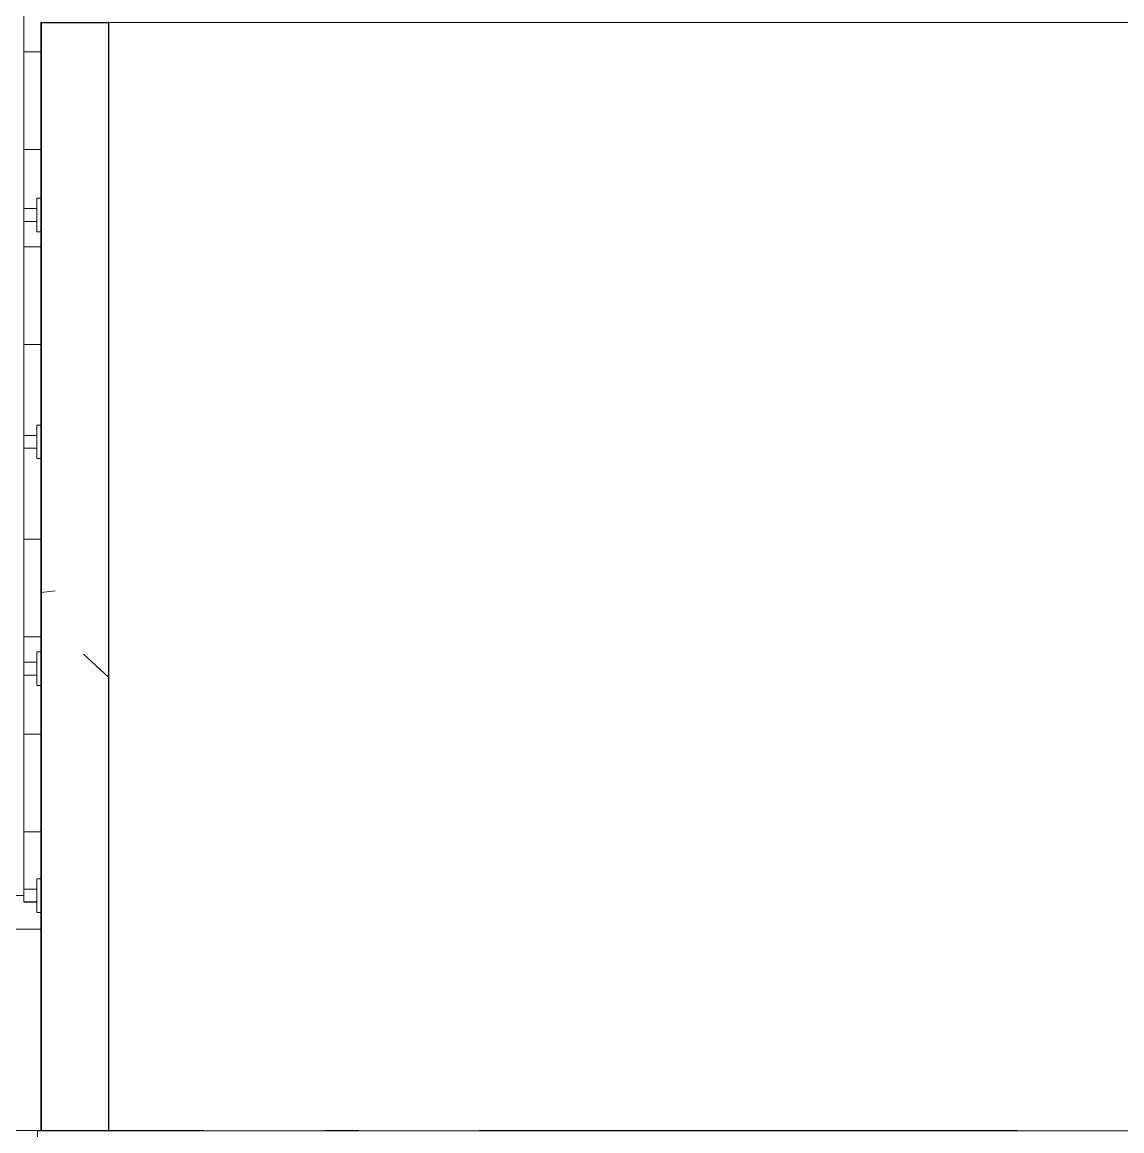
# Model space of a CAD drawing. Header units: metres. Extents: x -55 to 260, y -121 to 64.
# Drawn here: x 5.655 to 8.925, y 15.24 to 18.538 of the extents above; entities that cross this region are included whole.
import ezdxf

# ---------------------------------------------------------------- set-up
doc = ezdxf.new("R2010")
doc.units = ezdxf.units.M
doc.linetypes.add('01_Grid', pattern=[2.32, 1.6, -0.36, 0, -0.36])
for name, color, linetype, lineweight in [('0-1', 7, 'Continuous', 5), ('03EJES-1', 1, '01_Grid', 5), ('06MUR-1', 253, 'Continuous', 5), ('06MUR-2', 53, 'Continuous', 25), ('06MUREXT-1', 9, 'Continuous', 15), ('13CIVERT-1', 253, 'Continuous', 5), ('46BANQ-1', 253, 'Continuous', 5), ('55BARANDAL-1', 253, 'Continuous', 5), ('70LINEA-1', 254, 'Continuous', 5), ('70LINEA_0_25-1', 9, 'Continuous', 15)]:
    doc.layers.add(name, color=color, linetype=linetype, lineweight=lineweight)
pattern_1 = [(50, (0, 0), (2.9148, -0.25534), [0.3048, -3.353]), (355, (0, 0), (-0.5639, 3.0568), [0.24384, -2.682]), (100.451, (0.243, -0.0213), (2.35075, 2.8019), [0.25904, -2.849]), (46.184, (0, 0.8128), (4.33666, -0.6728), [0.4572, -5.029]), (96.636, (0.3614, 0.7567), (3.798, 3.9584), [0.3886, -4.274]), (351.184, (0, 0.813), (3.7986, 3.9586), [0.3658, -4.023]), (21, (0.4064, 0.6096), (2.42556, -1.63645), [0.3048, -3.353]), (326, (0.4064, 0.6096), (0.98876, 2.9469), [0.24384, -2.682]), (71.451, (0.6086, 0.4733), (3.4144, 1.31093), [0.25904, -2.849]), (37.5, (0, 0), (0.04956, 1.3527), [0.13411, -2.516, 0.13411, -2.589, -2.692]), (37.5, (0, 0), (0.04956, 1.3527), [-5.373, 0.1341, -2.558]), (7.5, (0, 0), (1.06888, 1.60323), [0.13411, -1.418, 0.13411, -2.455, -1.026]), (7.5, (0, 0), (1.06888, 1.60323), [-4.141, 0.1341, -0.89205]), (327.5, (-0.9063, 0), (2.169315, -0.091976), [0.13411, -0.88189, 0.13411, -3.036, -4.206]), (327.5, (-0.9063, 0), (2.169315, -0.091976), [-4.186, 0.1341, -4.072]), (317.5, (-1.313, 0), (2.3703, 0.40642), [0.13411, -1.187, 0.13411, -1.971, -2.987]), (317.5, (-1.313, 0), (2.3703, 0.40642), [-3.426, 0.1341, -2.853])]

# ---------------------------------------------------------------- blocks, each defined once
blk = doc.blocks.new('Handrail Type - Handrail_Internal_-7165883-A1 _ A700')
at = {"layer": '55BARANDAL-1'}
for p, q in [((5.6211, 18.6399), (5.6211, 15.9399)), ((5.6352, 18.6399), (5.6402, 18.6399)), ((5.6592, 15.9399), (5.6592, 18.6399)), ((5.6402, 15.9399), (5.6352, 15.9399))]:
    blk.add_line(p, q, dxfattribs=at)
at = {"layer": '55BARANDAL-1', "flags": 128}
for points in [[(5.6211, 18.6399), (5.6217, 18.6399), (5.6237, 18.6399), (5.6267, 18.6399), (5.6306, 18.6399), (5.6352, 18.6399)], [(5.6402, 18.6399), (5.6451, 18.6399), (5.6497, 18.6399), (5.6536, 18.6399), (5.6566, 18.6399), (5.6586, 18.6399), (5.6592, 18.6399)], [(5.6352, 15.9399), (5.6306, 15.9399), (5.6267, 15.9399), (5.6237, 15.9399), (5.6217, 15.9399), (5.6211, 15.9399)], [(5.6592, 15.9399), (5.6586, 15.9399), (5.6566, 15.9399), (5.6536, 15.9399), (5.6497, 15.9399), (5.6451, 15.9399), (5.6402, 15.9399)]]:
    blk.add_lwpolyline(points, dxfattribs=at)
blk = doc.blocks.new('Handrail Type - Handrail_Internal_-V39-A1 _ A700')
at = {"layer": '55BARANDAL-1'}
for p, q in [((5.6211, 18.6399), (5.6211, 15.9399)), ((5.6592, 18.6228), (5.6592, 17.9814)), ((5.6592, 17.9478), (5.6592, 17.3064)), ((5.6592, 17.2728), (5.6592, 16.6314)), ((5.6592, 16.5978), (5.6592, 15.9564))]:
    blk.add_line(p, q, dxfattribs=at)
blk = doc.blocks.new('Support - Metal - CircularAIIG - Support - Metal - CircularAIIG-7172669-A1 _ A700')
at = {"layer": '70LINEA-1'}
for p, q in [((-0.05, 0.0698), (-0.05, 0.0578)), ((0.05, 0.0698), (0.05, 0.0578)), ((0.05, 0.0578), (-0.05, 0.0578)), ((-0.0191, 0.0578), (-0.0191, 0.019)), ((0.019, 0.019), (0.019, 0.0578)), ((-0.0191, 0.019), (0, 0.019)), ((0, 0.019), (0.0049, 0.019)), ((0.0049, 0.019), (0.0165, 0.019))]:
    blk.add_line(p, q, dxfattribs=at)
blk = doc.blocks.new('Support - Metal - CircularAIIG - Support - Metal - CircularAIIG-V40-A1 _ A700')
at = {"layer": '55BARANDAL-1'}
for p, q in [((-0.05, 0.0698), (-0.05, 0.0578)), ((0.05, 0.0698), (0.05, 0.0578)), ((0.05, 0.0578), (-0.05, 0.0578)), ((-0.0191, 0.0578), (-0.0191, 0.019)), ((0.0191, 0.019), (0.0191, 0.0578)), ((-0.0191, 0.019), (0, 0.019)), ((0, 0.019), (0.0049, 0.019)), ((0.0049, 0.019), (0.0165, 0.019))]:
    blk.add_line(p, q, dxfattribs=at)
blk = doc.blocks.new('Support - Metal - CircularAIIG - Support - Metal - CircularAIIG-V228-A1 _ A700')
at = {"layer": '55BARANDAL-1'}
for p, q in [((-0.05, 0.0698), (-0.05, 0.0578)), ((0.05, 0.0698), (0.05, 0.0578)), ((0.05, 0.0578), (-0.05, 0.0578)), ((-0.0191, 0.0578), (-0.0191, 0.019)), ((0.019, 0.019), (0.019, 0.0578)), ((-0.0191, 0.019), (0, 0.019)), ((0, 0.019), (0.0049, 0.019)), ((0.0049, 0.019), (0.019, 0.019))]:
    blk.add_line(p, q, dxfattribs=at)
blk = doc.blocks.new('22011_AR_rvt-1-A1 _ A700')
at = {"layer": '06MUR-1'}
h = blk.add_hatch(dxfattribs=at)
h.set_pattern_fill('FP_1', color=256, style=0, pattern_type=2)
h.set_pattern_definition(pattern_1)
h.paths.add_polyline_path([(5.8115, 15.241), (5.911, 15.241), (5.911, 18.5369), (5.711, 18.5369), (5.711, 15.241)])
h = blk.add_hatch(dxfattribs=at)
h.set_pattern_fill('FP_1', color=256, style=0, pattern_type=2)
h.set_pattern_definition(pattern_1)
h.paths.add_polyline_path([(5.911, 15.24), (5.911, 15.241), (5.8115, 15.24)])
h.paths.add_polyline_path([(5.71, 15.24), (5.711, 15.241), (5.71, 15.3091)])
at = {"layer": '06MUR-2'}
for p, q in [((5.71, 18.5389), (5.71, 18.5379)), ((5.71, 18.5379), (5.711, 18.5379)), ((5.711, 18.5389), (5.711, 18.5379)), ((5.911, 18.5379), (5.911, 18.5369)), ((5.912, 18.5379), (5.911, 18.5379)), ((5.912, 18.5369), (5.912, 18.5379)), ((5.911, 18.5369), (5.711, 18.5369)), ((5.711, 18.5369), (5.711, 15.241)), ((5.911, 18.5369), (5.911, 15.241)), ((5.912, 18.5369), (5.911, 18.5369)), ((5.711, 15.241), (5.911, 15.241)), ((5.911, 15.241), (5.911, 15.24)), ((5.911, 15.241), (5.912, 15.241)), ((5.911, 15.24), (5.912, 15.24)), ((5.912, 15.24), (5.912, 15.241))]:
    blk.add_line(p, q, dxfattribs=at)
at = {"layer": '06MUREXT-1'}
for p, q in [((5.71, 18.5389), (5.71, 18.5379)), ((5.711, 18.5379), (5.71, 18.5379)), ((5.71, 18.5379), (5.71, 15.24)), ((5.71, 18.5379), (12.9101, 18.5379)), ((5.911, 18.5379), (5.711, 18.5379)), ((5.912, 18.5379), (5.911, 18.5379)), ((5.912, 15.24), (5.912, 18.5379)), ((5.71, 15.24), (5.711, 15.24)), ((5.711, 15.24), (5.911, 15.24)), ((5.911, 15.24), (5.912, 15.24))]:
    blk.add_line(p, q, dxfattribs=at)
at = {"layer": '13CIVERT-1'}
for p, q in [((5.71, 18.4499), (5.6592, 18.4499)), ((5.71, 18.4499), (5.6592, 18.4499)), ((5.71, 18.1599), (5.6592, 18.1599)), ((5.71, 18.1599), (5.6592, 18.1599)), ((5.71, 17.8699), (5.6592, 17.8699)), ((5.71, 17.8699), (5.6592, 17.8699)), ((5.71, 17.5799), (5.6592, 17.5799)), ((5.71, 17.5799), (5.6592, 17.5799)), ((5.71, 16.9999), (5.6592, 16.9999)), ((5.71, 16.9999), (5.6592, 16.9999)), ((5.71, 16.7099), (5.6592, 16.7099)), ((5.71, 16.7099), (5.6592, 16.7099)), ((5.71, 16.4199), (5.6592, 16.4199)), ((5.71, 16.4199), (5.6592, 16.4199)), ((5.71, 16.1299), (5.6592, 16.1299)), ((5.71, 16.1299), (5.6592, 16.1299)), ((5.71, 15.8399), (2.0422, 15.8399))]:
    blk.add_line(p, q, dxfattribs=at)
at = {"layer": '46BANQ-1'}
blk.add_line((5.71, 15.8399), (2.0422, 15.8399), dxfattribs=at)
at = {"layer": '55BARANDAL-1'}
for name in ['Handrail Type - Handrail_Internal_-7165883-A1 _ A700', 'Handrail Type - Handrail_Internal_-V39-A1 _ A700']:
    blk.add_blockref(name, (0, 0), dxfattribs=at)
at = {"layer": '55BARANDAL-1', "rotation": 269.9999999999999}
for name, p in [('Support - Metal - CircularAIIG - Support - Metal - CircularAIIG-7172669-A1 _ A700', (5.6402, 17.9649)), ('Support - Metal - CircularAIIG - Support - Metal - CircularAIIG-V40-A1 _ A700', (5.6402, 17.2899)), ('Support - Metal - CircularAIIG - Support - Metal - CircularAIIG-V40-A1 _ A700', (5.6402, 16.6149)), ('Support - Metal - CircularAIIG - Support - Metal - CircularAIIG-V228-A1 _ A700', (5.6402, 15.9399))]:
    blk.add_blockref(name, p, dxfattribs=at)
blk = doc.blocks.new('Handrail Type - Handrail_Internal_-V444-A1 _ A700')
at = {"layer": '55BARANDAL-1'}
for p, q in [((5.6211, 18.6399), (5.6211, 15.9399)), ((5.6402, 18.6399), (5.6451, 18.6399)), ((5.6592, 15.9399), (5.6592, 18.6399)), ((5.6451, 15.9399), (5.6402, 15.9399))]:
    blk.add_line(p, q, dxfattribs=at)
at = {"layer": '55BARANDAL-1', "flags": 128}
for points in [[(5.6211, 18.6399), (5.6217, 18.6399), (5.6237, 18.6399), (5.6267, 18.6399), (5.6306, 18.6399), (5.6352, 18.6399), (5.6402, 18.6399)], [(5.6451, 18.6399), (5.6497, 18.6399), (5.6536, 18.6399), (5.6566, 18.6399), (5.6586, 18.6399), (5.6592, 18.6399)], [(5.6402, 15.9399), (5.6352, 15.9399), (5.6306, 15.9399), (5.6267, 15.9399), (5.6237, 15.9399), (5.6217, 15.9399), (5.6211, 15.9399)], [(5.6592, 15.9399), (5.6586, 15.9399), (5.6566, 15.9399), (5.6536, 15.9399), (5.6497, 15.9399), (5.6451, 15.9399)]]:
    blk.add_lwpolyline(points, dxfattribs=at)
blk = doc.blocks.new('Support - Metal - CircularAIIG - Support - Metal - CircularAIIG-V445-A1 _ A700')
at = {"layer": '70LINEA-1'}
for p, q in [((-0.05, 0.0698), (-0.05, 0.0578)), ((0.05, 0.0698), (0.05, 0.0578)), ((0.05, 0.0578), (-0.05, 0.0578)), ((-0.0191, 0.0578), (-0.0191, 0.019)), ((0.0191, 0.019), (0.0191, 0.0578)), ((-0.0191, 0.019), (-0.0049, 0.019)), ((-0.0049, 0.019), (0, 0.019)), ((0, 0.019), (0.0165, 0.019))]:
    blk.add_line(p, q, dxfattribs=at)
blk = doc.blocks.new('Support - Metal - CircularAIIG - Support - Metal - CircularAIIG-V446-A1 _ A700')
at = {"layer": '55BARANDAL-1'}
for p, q in [((-0.05, 0.0698), (-0.05, 0.0578)), ((0.05, 0.0698), (0.05, 0.0578)), ((0.05, 0.0578), (-0.05, 0.0578)), ((-0.0191, 0.0578), (-0.0191, 0.019)), ((0.019, 0.019), (0.019, 0.0578)), ((-0.0191, 0.019), (-0.0049, 0.019)), ((-0.0049, 0.019), (0, 0.019)), ((0, 0.019), (0.0165, 0.019))]:
    blk.add_line(p, q, dxfattribs=at)
blk = doc.blocks.new('Support - Metal - CircularAIIG - Support - Metal - CircularAIIG-V233-A1 _ A700')
at = {"layer": '55BARANDAL-1'}
for p, q in [((-0.05, 0.0698), (-0.05, 0.0578)), ((0.05, 0.0698), (0.05, 0.0578)), ((0.05, 0.0578), (-0.05, 0.0578)), ((-0.0191, 0.0578), (-0.0191, 0.019)), ((0.0191, 0.019), (0.0191, 0.0578)), ((-0.0191, 0.019), (-0.0049, 0.019)), ((-0.0049, 0.019), (0, 0.019)), ((0, 0.019), (0.0191, 0.019))]:
    blk.add_line(p, q, dxfattribs=at)
blk = doc.blocks.new('22011_AR_rvt-2-A1 _ A700')
at = {"layer": '06MUR-1'}
h = blk.add_hatch(dxfattribs=at)
h.set_pattern_fill('FP_1', color=256, style=0, pattern_type=2)
h.set_pattern_definition(pattern_1)
h.paths.add_polyline_path([(5.8115, 15.241), (5.911, 15.241), (5.911, 18.5369), (5.711, 18.5369), (5.711, 15.241)])
h = blk.add_hatch(dxfattribs=at)
h.set_pattern_fill('FP_1', color=256, style=0, pattern_type=2)
h.set_pattern_definition(pattern_1)
h.paths.add_polyline_path([(5.711, 15.241), (5.711, 15.24), (5.8115, 15.241)])
h.paths.add_polyline_path([(5.71, 15.24), (5.711, 15.241), (5.71, 15.3091)])
at = {"layer": '06MUR-2'}
for p, q in [((5.71, 18.5389), (5.71, 18.5379)), ((5.71, 18.5379), (5.711, 18.5379)), ((5.711, 18.5389), (5.711, 18.5379)), ((5.911, 18.5379), (5.911, 18.5369)), ((5.912, 18.5379), (5.911, 18.5379)), ((5.912, 18.5369), (5.912, 18.5379)), ((5.911, 18.5369), (5.711, 18.5369)), ((5.711, 18.5369), (5.711, 15.241)), ((5.911, 18.5369), (5.911, 15.241)), ((5.912, 18.5369), (5.911, 18.5369)), ((5.711, 15.241), (5.911, 15.241)), ((5.911, 15.241), (5.911, 15.24)), ((5.911, 15.241), (5.912, 15.241)), ((5.911, 15.24), (5.912, 15.24)), ((5.912, 15.24), (5.912, 15.241))]:
    blk.add_line(p, q, dxfattribs=at)
at = {"layer": '06MUREXT-1'}
for p, q in [((5.71, 18.5389), (5.71, 18.5379)), ((5.711, 18.5379), (5.71, 18.5379)), ((5.71, 18.5379), (5.71, 15.24)), ((5.71, 18.5379), (12.9101, 18.5379)), ((5.911, 18.5379), (5.711, 18.5379)), ((5.912, 18.5379), (5.911, 18.5379)), ((5.912, 15.24), (5.912, 18.5379)), ((12.0904, 15.24), (5.7005, 15.24)), ((5.7005, 15.24), (5.7005, 15.0983)), ((5.71, 15.24), (5.711, 15.24)), ((5.711, 15.24), (5.911, 15.24)), ((5.911, 15.24), (5.912, 15.24))]:
    blk.add_line(p, q, dxfattribs=at)
at = {"layer": '13CIVERT-1'}
for p, q in [((5.71, 18.4499), (5.6592, 18.4499)), ((5.71, 18.4499), (5.6592, 18.4499)), ((5.71, 18.1599), (5.6592, 18.1599)), ((5.71, 18.1599), (5.6592, 18.1599)), ((5.71, 17.8699), (5.6592, 17.8699)), ((5.71, 17.8699), (5.6592, 17.8699)), ((5.71, 17.5799), (5.6592, 17.5799)), ((5.71, 17.5799), (5.6592, 17.5799)), ((5.71, 16.9999), (5.6592, 16.9999)), ((5.71, 16.9999), (5.6592, 16.9999)), ((5.71, 16.7099), (5.6592, 16.7099)), ((5.71, 16.7099), (5.6592, 16.7099)), ((5.71, 16.4199), (5.6592, 16.4199)), ((5.71, 16.4199), (5.6592, 16.4199)), ((5.71, 16.1299), (5.6592, 16.1299)), ((5.71, 16.1299), (5.6592, 16.1299)), ((5.71, 15.8399), (2.0422, 15.8399))]:
    blk.add_line(p, q, dxfattribs=at)
at = {"layer": '46BANQ-1'}
blk.add_line((5.71, 15.8399), (2.0422, 15.8399), dxfattribs=at)
at = {"layer": '70LINEA_0_25-1'}
for p, q in [((6.0743, 15.24), (5.7005, 15.24)), ((5.7005, 15.24), (5.7005, 15.239)), ((6.0743, 15.239), (6.0743, 15.24)), ((12.0904, 15.24), (6.1177, 15.24)), ((6.1177, 15.24), (6.1177, 15.239))]:
    blk.add_line(p, q, dxfattribs=at)
at = {"layer": '55BARANDAL-1'}
for name in ['Handrail Type - Handrail_Internal_-V444-A1 _ A700', 'Handrail Type - Handrail_Internal_-V39-A1 _ A700']:
    blk.add_blockref(name, (0, 0), dxfattribs=at)
at = {"layer": '55BARANDAL-1', "rotation": 269.9999999999999}
for name, p in [('Support - Metal - CircularAIIG - Support - Metal - CircularAIIG-V445-A1 _ A700', (5.6402, 17.9649)), ('Support - Metal - CircularAIIG - Support - Metal - CircularAIIG-V446-A1 _ A700', (5.6402, 17.2899)), ('Support - Metal - CircularAIIG - Support - Metal - CircularAIIG-V446-A1 _ A700', (5.6402, 16.6149)), ('Support - Metal - CircularAIIG - Support - Metal - CircularAIIG-V233-A1 _ A700', (5.6402, 15.9399))]:
    blk.add_blockref(name, p, dxfattribs=at)

msp = doc.modelspace()

# ---------------------------------------------------------------- linework, layer by layer
at = {"layer": '03EJES-1'}
msp.add_line((255.455, 15.241), (-51.4051, 15.241), dxfattribs=at)

# ---------------------------------------------------------------- block references
at = {"layer": '0-1'}
for name in ['22011_AR_rvt-2-A1 _ A700', '22011_AR_rvt-1-A1 _ A700']:
    msp.add_blockref(name, (0, 0), dxfattribs=at)

doc.saveas('drawing.dxf')
